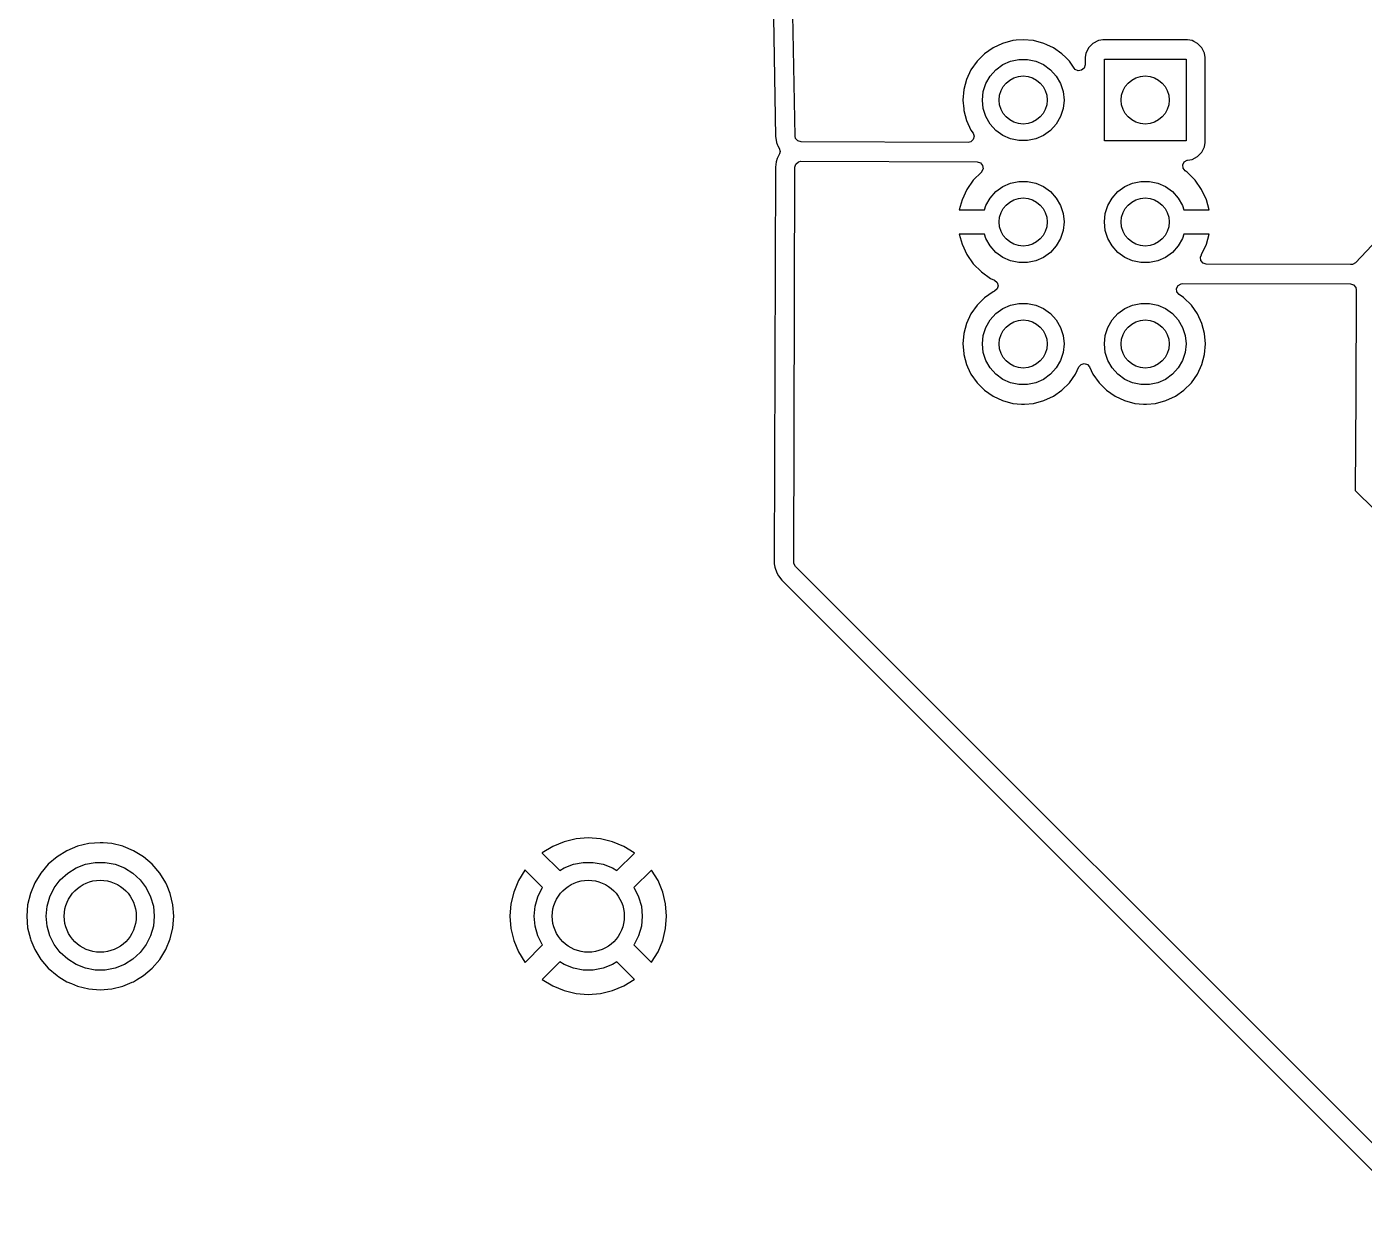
# Model space of a CAD drawing. Extents: x 0.79 to 7.48, y -4.92 to -0.79.
# Drawn here: x 5.247 to 6.343, y -3.867 to -2.887 of the extents above; entities that cross this region are included whole.
import ezdxf

# ---------------------------------------------------------------- set-up
doc = ezdxf.new("R2010")
doc.units = 0
doc.header["$MEASUREMENT"] = 0
doc.layers.add('BLACK', color=7, linetype='CONTINUOUS')

msp = doc.modelspace()

# ---------------------------------------------------------------- linework, layer by layer
at = {"layer": 'BLACK', "linetype": 'CONTINUOUS'}
for p, q in [((5.85763, -2.81518), (5.86069, -2.9765)), ((5.87665, -2.97619), (5.87359, -2.81487)), ((6.03887, -2.90388), (6.03182, -2.90882)), ((6.04655, -2.9003), (6.03887, -2.90388)), ((6.03887, -2.90388), (6.03887, -2.90388)), ((6.04668, -2.90024), (6.04655, -2.9003)), ((6.055, -2.89801), (6.04668, -2.90024)), ((6.04668, -2.90024), (6.04668, -2.90024)), ((6.04668, -2.90024), (6.04668, -2.90024)), ((6.05786, -2.89776), (6.055, -2.89801)), ((6.055, -2.89801), (6.055, -2.89801)), ((6.06358, -2.89726), (6.05786, -2.89776)), ((6.07216, -2.89801), (6.06358, -2.89726)), ((6.06358, -2.89726), (6.06358, -2.89726)), ((6.08049, -2.90024), (6.07216, -2.89801)), ((6.08301, -2.90142), (6.08049, -2.90024)), ((6.08049, -2.90024), (6.08049, -2.90024)), ((6.08049, -2.90024), (6.08049, -2.90024)), ((6.08829, -2.90388), (6.08301, -2.90142)), ((6.09535, -2.90882), (6.08829, -2.90388)), ((6.08829, -2.90388), (6.08829, -2.90388)), ((6.08829, -2.90388), (6.08829, -2.90388)), ((6.1172, -2.90383), (6.11645, -2.90531)), ((6.12073, -2.9003), (6.1172, -2.90383)), ((6.1172, -2.90383), (6.1172, -2.90383)), ((6.1172, -2.90383), (6.1172, -2.90383)), ((6.12518, -2.89803), (6.12073, -2.9003)), ((6.12073, -2.9003), (6.12073, -2.9003)), ((6.12073, -2.9003), (6.12073, -2.9003)), ((6.12073, -2.9003), (6.12073, -2.9003)), ((6.12569, -2.89795), (6.12518, -2.89803)), ((6.12888, -2.89744), (6.12569, -2.89795)), ((6.19829, -2.89744), (6.12888, -2.89744)), ((6.20198, -2.89803), (6.19829, -2.89744)), ((6.20341, -2.89876), (6.20198, -2.89803)), ((6.20643, -2.9003), (6.20341, -2.89876)), ((6.20996, -2.90383), (6.20643, -2.9003)), ((6.20643, -2.9003), (6.20643, -2.9003)), ((6.20643, -2.9003), (6.20643, -2.9003)), ((6.21223, -2.90828), (6.20996, -2.90383)), ((6.20996, -2.90383), (6.20996, -2.90383)), ((6.20996, -2.90383), (6.20996, -2.90383)), ((6.02572, -2.91491), (6.02078, -2.92197)), ((6.03182, -2.90882), (6.02572, -2.91491)), ((6.04685, -2.9177), (6.05324, -2.91485)), ((6.05324, -2.91485), (6.06008, -2.9134)), ((6.06008, -2.9134), (6.06708, -2.9134)), ((6.06708, -2.9134), (6.07392, -2.91485)), ((6.07392, -2.91485), (6.08031, -2.9177)), ((6.0985, -2.91197), (6.09535, -2.90882)), ((6.10144, -2.91491), (6.0985, -2.91197)), ((6.10547, -2.92066), (6.10144, -2.91491)), ((6.11494, -2.90828), (6.11435, -2.91197)), ((6.11435, -2.91197), (6.11435, -2.91786)), ((6.11645, -2.90531), (6.11494, -2.90828)), ((6.13012, -2.98014), (6.13012, -2.91321)), ((6.13012, -2.91321), (6.19705, -2.91321)), ((6.19705, -2.91321), (6.19705, -2.98014)), ((6.21281, -2.91197), (6.21223, -2.90828)), ((6.21281, -2.98138), (6.21281, -2.91197)), ((6.02078, -2.92197), (6.01714, -2.92977)), ((6.02078, -2.92197), (6.02078, -2.92197)), ((6.03301, -2.93307), (6.03651, -2.92701)), ((6.03651, -2.92701), (6.04119, -2.92181)), ((6.04119, -2.92181), (6.04685, -2.9177)), ((6.08031, -2.9177), (6.08597, -2.92181)), ((6.08597, -2.92181), (6.09066, -2.92701)), ((6.09066, -2.92701), (6.09415, -2.93307)), ((6.10627, -2.92155), (6.10547, -2.92066)), ((6.10877, -2.9227), (6.10627, -2.92155)), ((6.1115, -2.9223), (6.10877, -2.9227)), ((6.11358, -2.9205), (6.1115, -2.9223)), ((6.11435, -2.91786), (6.11358, -2.9205)), ((6.01714, -2.92977), (6.01491, -2.9381)), ((6.01714, -2.92977), (6.01714, -2.92977)), ((6.03085, -2.93972), (6.03301, -2.93307)), ((6.09415, -2.93307), (6.09632, -2.93972)), ((6.01491, -2.9381), (6.01416, -2.94668)), ((6.01416, -2.94668), (6.0148, -2.95394)), ((6.01491, -2.9381), (6.01491, -2.9381)), ((6.03012, -2.94668), (6.03085, -2.93972)), ((6.03085, -2.95363), (6.03012, -2.94668)), ((6.09632, -2.93972), (6.09705, -2.94668)), ((6.09705, -2.94668), (6.09632, -2.95363)), ((6.0148, -2.95394), (6.01491, -2.95526)), ((6.01491, -2.95526), (6.01491, -2.95526)), ((6.01491, -2.95526), (6.01714, -2.96358)), ((6.03301, -2.96029), (6.03085, -2.95363)), ((6.09632, -2.95363), (6.09415, -2.96029)), ((6.45502, -2.95385), (6.33589, -3.08002)), ((6.01714, -2.96358), (6.01714, -2.96358)), ((6.01714, -2.96358), (6.01714, -2.96358)), ((6.01714, -2.96358), (6.02078, -2.97139)), ((6.03651, -2.96635), (6.03301, -2.96029)), ((6.04119, -2.97155), (6.03651, -2.96635)), ((6.09066, -2.96635), (6.08597, -2.97155)), ((6.09415, -2.96029), (6.09066, -2.96635)), ((5.86069, -2.9765), (5.86107, -2.97971)), ((5.86107, -2.97971), (5.86107, -2.97971)), ((5.86107, -2.97971), (5.86151, -2.98163)), ((5.86151, -2.98163), (5.86216, -2.98367)), ((5.87708, -2.97811), (5.87665, -2.97619)), ((5.87887, -2.9802), (5.87708, -2.97811)), ((5.88151, -2.98098), (5.87887, -2.9802)), ((6.01845, -2.98147), (5.88151, -2.98098)), ((6.02067, -2.98094), (6.01845, -2.98147)), ((6.02267, -2.97906), (6.02067, -2.98094)), ((6.02078, -2.97139), (6.02246, -2.97379)), ((6.02246, -2.97379), (6.02334, -2.97639)), ((6.02334, -2.97639), (6.02267, -2.97906)), ((6.04685, -2.97566), (6.04119, -2.97155)), ((6.05324, -2.9785), (6.04685, -2.97566)), ((6.06008, -2.97996), (6.05324, -2.9785)), ((6.06708, -2.97996), (6.06008, -2.97996)), ((6.07392, -2.9785), (6.06708, -2.97996)), ((6.08031, -2.97566), (6.07392, -2.9785)), ((6.08597, -2.97155), (6.08031, -2.97566)), ((6.19705, -2.98014), (6.13012, -2.98014)), ((6.21223, -2.98507), (6.2128, -2.9815)), ((6.2128, -2.9815), (6.21281, -2.98138)), ((5.8638, -2.99089), (5.86201, -2.99463)), ((5.86216, -2.98367), (5.86235, -2.98428)), ((5.86235, -2.98428), (5.86235, -2.98428)), ((5.86235, -2.98428), (5.86355, -2.98622)), ((5.86355, -2.98622), (5.86428, -2.98887)), ((5.86428, -2.98887), (5.8638, -2.99089)), ((6.20643, -2.99306), (6.20996, -2.98953)), ((6.20996, -2.98953), (6.21223, -2.98507)), ((6.21223, -2.98507), (6.21223, -2.98507)), ((6.21223, -2.98507), (6.21223, -2.98507)), ((5.86057, -3.00176), (5.85952, -3.32522)), ((5.86123, -2.99727), (5.86057, -3.00176)), ((5.86201, -2.99463), (5.86123, -2.99727)), ((5.86123, -2.99727), (5.86123, -2.99727)), ((5.87548, -3.32557), (5.87653, -3.00181)), ((5.87653, -3.00181), (5.87732, -2.99918)), ((5.87732, -2.99918), (5.8794, -2.99738)), ((5.8794, -2.99738), (5.88143, -2.99695)), ((5.88143, -2.99695), (6.02587, -2.99746)), ((6.02587, -2.99746), (6.0285, -2.99824)), ((6.0285, -2.99824), (6.0303, -3.00033)), ((6.03068, -3.00305), (6.02953, -3.00555)), ((6.0303, -3.00033), (6.03068, -3.00305)), ((6.19432, -2.99983), (6.19556, -2.99738)), ((6.19461, -3.00257), (6.19432, -2.99983)), ((6.19632, -3.00472), (6.19461, -3.00257)), ((6.19556, -2.99738), (6.19794, -2.99598)), ((6.19794, -2.99598), (6.19836, -2.9959)), ((6.19836, -2.9959), (6.20198, -2.99532)), ((6.20198, -2.99532), (6.20643, -2.99306)), ((6.02271, -3.01238), (6.01738, -3.02)), ((6.0293, -3.00579), (6.02271, -3.01238)), ((6.02271, -3.01238), (6.02271, -3.01238)), ((6.02953, -3.00555), (6.0293, -3.00579)), ((6.05324, -3.01485), (6.06008, -3.0134)), ((6.06008, -3.0134), (6.06708, -3.0134)), ((6.06708, -3.0134), (6.07392, -3.01485)), ((6.15324, -3.01485), (6.16008, -3.0134)), ((6.16008, -3.0134), (6.16708, -3.0134)), ((6.16708, -3.0134), (6.17392, -3.01485)), ((6.19788, -3.00581), (6.19632, -3.00472)), ((6.20445, -3.01238), (6.19788, -3.00581)), ((6.20979, -3.02), (6.20445, -3.01238)), ((6.20445, -3.01238), (6.20445, -3.01238)), ((6.01738, -3.02), (6.01345, -3.02843)), ((6.01738, -3.02), (6.01738, -3.02)), ((6.03651, -3.02701), (6.04119, -3.02181)), ((6.04119, -3.02181), (6.04685, -3.0177)), ((6.04685, -3.0177), (6.05324, -3.01485)), ((6.07392, -3.01485), (6.08031, -3.0177)), ((6.08031, -3.0177), (6.08597, -3.02181)), ((6.08597, -3.02181), (6.09066, -3.02701)), ((6.13651, -3.02701), (6.14119, -3.02181)), ((6.14119, -3.02181), (6.14685, -3.0177)), ((6.14685, -3.0177), (6.15324, -3.01485)), ((6.17392, -3.01485), (6.18031, -3.0177)), ((6.18031, -3.0177), (6.18597, -3.02181)), ((6.18597, -3.02181), (6.19066, -3.02701)), ((6.21372, -3.02843), (6.20979, -3.02)), ((6.20979, -3.02), (6.20979, -3.02)), ((6.01345, -3.02843), (6.0112, -3.03683)), ((6.01345, -3.02843), (6.01345, -3.02843)), ((6.03179, -3.03683), (6.03301, -3.03307)), ((6.03301, -3.03307), (6.03651, -3.02701)), ((6.09066, -3.02701), (6.09415, -3.03307)), ((6.09415, -3.03307), (6.09632, -3.03972)), ((6.13085, -3.03972), (6.13301, -3.03307)), ((6.13301, -3.03307), (6.13651, -3.02701)), ((6.19066, -3.02701), (6.19415, -3.03307)), ((6.19415, -3.03307), (6.19538, -3.03683)), ((6.21597, -3.03683), (6.21372, -3.02843)), ((6.21372, -3.02843), (6.21372, -3.02843)), ((6.0112, -3.03683), (6.0112, -3.03683)), ((6.0112, -3.03683), (6.03179, -3.03683)), ((6.09632, -3.03972), (6.09705, -3.04668)), ((6.09705, -3.04668), (6.09632, -3.05363)), ((6.13012, -3.04668), (6.13085, -3.03972)), ((6.13085, -3.05363), (6.13012, -3.04668)), ((6.19538, -3.03683), (6.21597, -3.03683)), ((6.21597, -3.03683), (6.21597, -3.03683)), ((6.03179, -3.05652), (6.0112, -3.05652)), ((6.0112, -3.05652), (6.01345, -3.06492)), ((6.03301, -3.06029), (6.03179, -3.05652)), ((6.09632, -3.05363), (6.09415, -3.06029)), ((6.13301, -3.06029), (6.13085, -3.05363)), ((6.19538, -3.05652), (6.19415, -3.06029)), ((6.21597, -3.05652), (6.19538, -3.05652)), ((6.21372, -3.06492), (6.21597, -3.05652)), ((6.01345, -3.06492), (6.01345, -3.06492)), ((6.01345, -3.06492), (6.01738, -3.07335)), ((6.03651, -3.06635), (6.03301, -3.06029)), ((6.04119, -3.07155), (6.03651, -3.06635)), ((6.09066, -3.06635), (6.08597, -3.07155)), ((6.09415, -3.06029), (6.09066, -3.06635)), ((6.13651, -3.06635), (6.13301, -3.06029)), ((6.14119, -3.07155), (6.13651, -3.06635)), ((6.19066, -3.06635), (6.18597, -3.07155)), ((6.19415, -3.06029), (6.19066, -3.06635)), ((6.20979, -3.07335), (6.21372, -3.06492)), ((6.21372, -3.06492), (6.21372, -3.06492)), ((6.01738, -3.07335), (6.02271, -3.08097)), ((6.04685, -3.07566), (6.04119, -3.07155)), ((6.05324, -3.0785), (6.04685, -3.07566)), ((6.06008, -3.07996), (6.05324, -3.0785)), ((6.06708, -3.07996), (6.06008, -3.07996)), ((6.07392, -3.0785), (6.06708, -3.07996)), ((6.08031, -3.07566), (6.07392, -3.0785)), ((6.08597, -3.07155), (6.08031, -3.07566)), ((6.14685, -3.07566), (6.14119, -3.07155)), ((6.15324, -3.0785), (6.14685, -3.07566)), ((6.16008, -3.07996), (6.15324, -3.0785)), ((6.16708, -3.07996), (6.16008, -3.07996)), ((6.17392, -3.0785), (6.16708, -3.07996)), ((6.18031, -3.07566), (6.17392, -3.0785)), ((6.18597, -3.07155), (6.18031, -3.07566)), ((6.20882, -3.07564), (6.20965, -3.07355)), ((6.20921, -3.07836), (6.20882, -3.07564)), ((6.211, -3.08045), (6.20921, -3.07836)), ((6.20965, -3.07355), (6.20979, -3.07335)), ((6.20979, -3.07335), (6.20979, -3.07335)), ((6.21364, -3.08123), (6.211, -3.08045)), ((6.33589, -3.08002), (6.33351, -3.0814)), ((6.02271, -3.08097), (6.02929, -3.08755)), ((6.02929, -3.08755), (6.03691, -3.09288)), ((6.33181, -3.08152), (6.21364, -3.08123)), ((6.33198, -3.08153), (6.33181, -3.08152)), ((6.33351, -3.0814), (6.33198, -3.08153)), ((6.03691, -3.09288), (6.04019, -3.09441)), ((6.04019, -3.09441), (6.04226, -3.09623)), ((6.04221, -3.10151), (6.04019, -3.10326)), ((6.04301, -3.09888), (6.04221, -3.10151)), ((6.04226, -3.09623), (6.04301, -3.09888)), ((6.18936, -3.10114), (6.1906, -3.09869)), ((6.18964, -3.10388), (6.18936, -3.10114)), ((6.1906, -3.09869), (6.19297, -3.09729)), ((6.19297, -3.09729), (6.19417, -3.09715)), ((6.19417, -3.09715), (6.33177, -3.09748)), ((6.33177, -3.09748), (6.33441, -3.09827)), ((6.33441, -3.09827), (6.33621, -3.10035)), ((6.33664, -3.1024), (6.33611, -3.18948)), ((6.33621, -3.10035), (6.33664, -3.1024)), ((6.03182, -3.10882), (6.02572, -3.11491)), ((6.03887, -3.10388), (6.03182, -3.10882)), ((6.04019, -3.10326), (6.03887, -3.10388)), ((6.03887, -3.10388), (6.03887, -3.10388)), ((6.05324, -3.11485), (6.06008, -3.1134)), ((6.06008, -3.1134), (6.06708, -3.1134)), ((6.06708, -3.1134), (6.07392, -3.11485)), ((6.15324, -3.11485), (6.16008, -3.1134)), ((6.16008, -3.1134), (6.16708, -3.1134)), ((6.16708, -3.1134), (6.17392, -3.11485)), ((6.19136, -3.10603), (6.18964, -3.10388)), ((6.19488, -3.10849), (6.19136, -3.10603)), ((6.19535, -3.10882), (6.19488, -3.10849)), ((6.20144, -3.11491), (6.19535, -3.10882)), ((6.02078, -3.12197), (6.01714, -3.12977)), ((6.02572, -3.11491), (6.02078, -3.12197)), ((6.02078, -3.12197), (6.02078, -3.12197)), ((6.03651, -3.12701), (6.04119, -3.12181)), ((6.04119, -3.12181), (6.04685, -3.1177)), ((6.04685, -3.1177), (6.05324, -3.11485)), ((6.07392, -3.11485), (6.08031, -3.1177)), ((6.08031, -3.1177), (6.08597, -3.12181)), ((6.08597, -3.12181), (6.09066, -3.12701)), ((6.13651, -3.12701), (6.14119, -3.12181)), ((6.14119, -3.12181), (6.14685, -3.1177)), ((6.14685, -3.1177), (6.15324, -3.11485)), ((6.17392, -3.11485), (6.18031, -3.1177)), ((6.18031, -3.1177), (6.18597, -3.12181)), ((6.18597, -3.12181), (6.19066, -3.12701)), ((6.20638, -3.12197), (6.20144, -3.11491)), ((6.20144, -3.11491), (6.20144, -3.11491)), ((6.21002, -3.12977), (6.20638, -3.12197)), ((6.20638, -3.12197), (6.20638, -3.12197)), ((6.20638, -3.12197), (6.20638, -3.12197)), ((6.01714, -3.12977), (6.01491, -3.1381)), ((6.01714, -3.12977), (6.01714, -3.12977)), ((6.03085, -3.13972), (6.03301, -3.13307)), ((6.03301, -3.13307), (6.03651, -3.12701)), ((6.09066, -3.12701), (6.09415, -3.13307)), ((6.09415, -3.13307), (6.09632, -3.13972)), ((6.13085, -3.13972), (6.13301, -3.13307)), ((6.13301, -3.13307), (6.13651, -3.12701)), ((6.19066, -3.12701), (6.19415, -3.13307)), ((6.19415, -3.13307), (6.19632, -3.13972)), ((6.21225, -3.1381), (6.21002, -3.12977)), ((6.01491, -3.1381), (6.01416, -3.14668)), ((6.01491, -3.1381), (6.01491, -3.1381)), ((6.03012, -3.14668), (6.03085, -3.13972)), ((6.09632, -3.13972), (6.09705, -3.14668)), ((6.13012, -3.14668), (6.13085, -3.13972)), ((6.19632, -3.13972), (6.19705, -3.14668)), ((6.213, -3.14668), (6.21225, -3.1381)), ((6.01416, -3.14668), (6.01485, -3.15454)), ((6.01485, -3.15454), (6.01491, -3.15526)), ((6.01491, -3.15526), (6.01491, -3.15526)), ((6.01491, -3.15526), (6.01714, -3.16358)), ((6.03085, -3.15363), (6.03012, -3.14668)), ((6.03301, -3.16029), (6.03085, -3.15363)), ((6.09632, -3.15363), (6.09415, -3.16029)), ((6.09705, -3.14668), (6.09632, -3.15363)), ((6.13085, -3.15363), (6.13012, -3.14668)), ((6.13301, -3.16029), (6.13085, -3.15363)), ((6.19632, -3.15363), (6.19415, -3.16029)), ((6.19705, -3.14668), (6.19632, -3.15363)), ((6.21002, -3.16358), (6.21225, -3.15526)), ((6.21225, -3.15526), (6.213, -3.14668)), ((6.01714, -3.16358), (6.01714, -3.16358)), ((6.01714, -3.16358), (6.01714, -3.16358)), ((6.01714, -3.16358), (6.01798, -3.16537)), ((6.01798, -3.16537), (6.02078, -3.17139)), ((6.03651, -3.16635), (6.03301, -3.16029)), ((6.04119, -3.17155), (6.03651, -3.16635)), ((6.09066, -3.16635), (6.08597, -3.17155)), ((6.09415, -3.16029), (6.09066, -3.16635)), ((6.10638, -3.17139), (6.10916, -3.16543)), ((6.10916, -3.16543), (6.11098, -3.16337)), ((6.11098, -3.16337), (6.11362, -3.16262)), ((6.11362, -3.16262), (6.11625, -3.16341)), ((6.11625, -3.16341), (6.11801, -3.16543)), ((6.11801, -3.16543), (6.12078, -3.17139)), ((6.13651, -3.16635), (6.13301, -3.16029)), ((6.14119, -3.17155), (6.13651, -3.16635)), ((6.19066, -3.16635), (6.18597, -3.17155)), ((6.19415, -3.16029), (6.19066, -3.16635)), ((6.20638, -3.17139), (6.21002, -3.16358)), ((6.02078, -3.17139), (6.02078, -3.17139)), ((6.02078, -3.17139), (6.02572, -3.17844)), ((6.02572, -3.17844), (6.03182, -3.18454)), ((6.04685, -3.17566), (6.04119, -3.17155)), ((6.05324, -3.1785), (6.04685, -3.17566)), ((6.06008, -3.17996), (6.05324, -3.1785)), ((6.07392, -3.1785), (6.06708, -3.17996)), ((6.08031, -3.17566), (6.07392, -3.1785)), ((6.08597, -3.17155), (6.08031, -3.17566)), ((6.09535, -3.18454), (6.10144, -3.17844)), ((6.10144, -3.17844), (6.10638, -3.17139)), ((6.12078, -3.17139), (6.12572, -3.17844)), ((6.12572, -3.17844), (6.13182, -3.18454)), ((6.14685, -3.17566), (6.14119, -3.17155)), ((6.15324, -3.1785), (6.14685, -3.17566)), ((6.16008, -3.17996), (6.15324, -3.1785)), ((6.17392, -3.1785), (6.16708, -3.17996)), ((6.18031, -3.17566), (6.17392, -3.1785)), ((6.18597, -3.17155), (6.18031, -3.17566)), ((6.19535, -3.18454), (6.20144, -3.17844)), ((6.20144, -3.17844), (6.20638, -3.17139)), ((6.03182, -3.18454), (6.03887, -3.18948)), ((6.03887, -3.18948), (6.04668, -3.19312)), ((6.06708, -3.17996), (6.06008, -3.17996)), ((6.08049, -3.19312), (6.08829, -3.18948)), ((6.08829, -3.18948), (6.09535, -3.18454)), ((6.13182, -3.18454), (6.13887, -3.18948)), ((6.13887, -3.18948), (6.14668, -3.19312)), ((6.16708, -3.17996), (6.16008, -3.17996)), ((6.18049, -3.19312), (6.18829, -3.18948)), ((6.18829, -3.18948), (6.19535, -3.18454)), ((6.33611, -3.18948), (6.33563, -3.26665)), ((6.04668, -3.19312), (6.055, -3.19535)), ((6.055, -3.19535), (6.0622, -3.19598)), ((6.0622, -3.19598), (6.06358, -3.1961)), ((6.06358, -3.1961), (6.0647, -3.196)), ((6.06358, -3.1961), (6.06358, -3.1961)), ((6.06358, -3.1961), (6.06358, -3.1961)), ((6.0647, -3.196), (6.07216, -3.19535)), ((6.07216, -3.19535), (6.08049, -3.19312)), ((6.14668, -3.19312), (6.155, -3.19535)), ((6.155, -3.19535), (6.1622, -3.19598)), ((6.1622, -3.19598), (6.16358, -3.1961)), ((6.16358, -3.1961), (6.1647, -3.196)), ((6.16358, -3.1961), (6.16358, -3.1961)), ((6.16358, -3.1961), (6.16358, -3.1961)), ((6.1647, -3.196), (6.17216, -3.19535)), ((6.17216, -3.19535), (6.18049, -3.19312)), ((6.33563, -3.26665), (6.33563, -3.26665)), ((6.33563, -3.26665), (6.45304, -3.38273)), ((5.85952, -3.32522), (5.85951, -3.32595)), ((5.85951, -3.32595), (5.85956, -3.32682)), ((5.85956, -3.32682), (5.85972, -3.3283)), ((5.85972, -3.3283), (5.8599, -3.32957)), ((5.8599, -3.32957), (5.86158, -3.33427)), ((5.87559, -3.32662), (5.87548, -3.32557)), ((5.87691, -3.32904), (5.87559, -3.32662)), ((6.41248, -3.86461), (5.87691, -3.32904)), ((5.86158, -3.33427), (5.86158, -3.33427)), ((5.86158, -3.33427), (5.86158, -3.33427)), ((5.86158, -3.33427), (5.8629, -3.33669)), ((5.8629, -3.33669), (5.8629, -3.33669)), ((5.8629, -3.33669), (5.86562, -3.34032)), ((5.86562, -3.34032), (5.86562, -3.34033)), ((5.86562, -3.34033), (6.40149, -3.87619)), ((5.70709, -3.55157), (5.69705, -3.55236)), ((5.71713, -3.55236), (5.70709, -3.55157)), ((5.27974, -3.56207), (5.27168, -3.56701)), ((5.28847, -3.55845), (5.27974, -3.56207)), ((5.29766, -3.55625), (5.28847, -3.55845)), ((5.28847, -3.55845), (5.28847, -3.55845)), ((5.30709, -3.5555), (5.29766, -3.55625)), ((5.30944, -3.55569), (5.30709, -3.5555)), ((5.30709, -3.5555), (5.30709, -3.5555)), ((5.31651, -3.55625), (5.30944, -3.55569)), ((5.3257, -3.55845), (5.31651, -3.55625)), ((5.32624, -3.55867), (5.3257, -3.55845)), ((5.3257, -3.55845), (5.3257, -3.55845)), ((5.3257, -3.55845), (5.3257, -3.55845)), ((5.33444, -3.56207), (5.32624, -3.55867)), ((5.3425, -3.56701), (5.33444, -3.56207)), ((5.67795, -3.55857), (5.66937, -3.56383)), ((5.68726, -3.55471), (5.67795, -3.55857)), ((5.67795, -3.55857), (5.67795, -3.55857)), ((5.69705, -3.55236), (5.68726, -3.55471)), ((5.72692, -3.55471), (5.71713, -3.55236)), ((5.71713, -3.55236), (5.71713, -3.55236)), ((5.73622, -3.55857), (5.72692, -3.55471)), ((5.74481, -3.56383), (5.73622, -3.55857)), ((5.73622, -3.55857), (5.73622, -3.55857)), ((5.26449, -3.57315), (5.25835, -3.58034)), ((5.27168, -3.56701), (5.26449, -3.57315)), ((5.28734, -3.5761), (5.29497, -3.57315)), ((5.29497, -3.57315), (5.303, -3.57165)), ((5.303, -3.57165), (5.31117, -3.57165)), ((5.31117, -3.57165), (5.31921, -3.57315)), ((5.31921, -3.57315), (5.32683, -3.5761)), ((5.34969, -3.57315), (5.3425, -3.56701)), ((5.3425, -3.56701), (5.3425, -3.56701)), ((5.35583, -3.58034), (5.34969, -3.57315)), ((5.66937, -3.56383), (5.66922, -3.56396)), ((5.66922, -3.56396), (5.68365, -3.57839)), ((5.68734, -3.5761), (5.69497, -3.57315)), ((5.69497, -3.57315), (5.703, -3.57165)), ((5.703, -3.57165), (5.71117, -3.57165)), ((5.71117, -3.57165), (5.71921, -3.57315)), ((5.71921, -3.57315), (5.72683, -3.5761)), ((5.73053, -3.57839), (5.74496, -3.56396)), ((5.74496, -3.56396), (5.74481, -3.56383)), ((5.74481, -3.56383), (5.74481, -3.56383)), ((5.74496, -3.56396), (5.74496, -3.56396)), ((5.25835, -3.58034), (5.25341, -3.5884)), ((5.27435, -3.58591), (5.2804, -3.5804)), ((5.2804, -3.5804), (5.28734, -3.5761)), ((5.32683, -3.5761), (5.33378, -3.5804)), ((5.33378, -3.5804), (5.33982, -3.58591)), ((5.36077, -3.5884), (5.35583, -3.58034)), ((5.35583, -3.58034), (5.35583, -3.58034)), ((5.65517, -3.57803), (5.64991, -3.58661)), ((5.6553, -3.57788), (5.65517, -3.57803)), ((5.66961, -3.59219), (5.6553, -3.57788)), ((5.68365, -3.57839), (5.68734, -3.5761)), ((5.72683, -3.5761), (5.73053, -3.57839)), ((5.75888, -3.57788), (5.74456, -3.59219)), ((5.759, -3.57803), (5.75888, -3.57788)), ((5.75888, -3.57788), (5.75888, -3.57788)), ((5.76427, -3.58661), (5.759, -3.57803)), ((5.759, -3.57803), (5.759, -3.57803)), ((5.25341, -3.5884), (5.24979, -3.59713)), ((5.26579, -3.59975), (5.26943, -3.59243)), ((5.26943, -3.59243), (5.27435, -3.58591)), ((5.33982, -3.58591), (5.34474, -3.59243)), ((5.34474, -3.59243), (5.34839, -3.59975)), ((5.36181, -3.59091), (5.36077, -3.5884)), ((5.36438, -3.59713), (5.36181, -3.59091)), ((5.64991, -3.58661), (5.64605, -3.59592)), ((5.64991, -3.58661), (5.64991, -3.58661)), ((5.66579, -3.59975), (5.66943, -3.59243)), ((5.66943, -3.59243), (5.66961, -3.59219)), ((5.74456, -3.59219), (5.74474, -3.59243)), ((5.74474, -3.59243), (5.74839, -3.59975)), ((5.76812, -3.59592), (5.76427, -3.58661)), ((5.76427, -3.58661), (5.76427, -3.58661)), ((5.24758, -3.60632), (5.24684, -3.61575)), ((5.24979, -3.59713), (5.24758, -3.60632)), ((5.24979, -3.59713), (5.24979, -3.59713)), ((5.26355, -3.60761), (5.26579, -3.59975)), ((5.34839, -3.59975), (5.35062, -3.60761)), ((5.36659, -3.60632), (5.36438, -3.59713)), ((5.36733, -3.61575), (5.36659, -3.60632)), ((5.6437, -3.60571), (5.64291, -3.61575)), ((5.64605, -3.59592), (5.6437, -3.60571)), ((5.66355, -3.60761), (5.66579, -3.59975)), ((5.74839, -3.59975), (5.75062, -3.60761)), ((5.77047, -3.60571), (5.76812, -3.59592)), ((5.77126, -3.61575), (5.77047, -3.60571)), ((5.24684, -3.61575), (5.24758, -3.62517)), ((5.2628, -3.61575), (5.26355, -3.60761)), ((5.26355, -3.62389), (5.2628, -3.61575)), ((5.35062, -3.60761), (5.35138, -3.61575)), ((5.35138, -3.61575), (5.35062, -3.62389)), ((5.36659, -3.62517), (5.36733, -3.61575)), ((5.64291, -3.61575), (5.6437, -3.62579)), ((5.6628, -3.61575), (5.66355, -3.60761)), ((5.66355, -3.62389), (5.6628, -3.61575)), ((5.75062, -3.60761), (5.75138, -3.61575)), ((5.75138, -3.61575), (5.75062, -3.62389)), ((5.77047, -3.62579), (5.77126, -3.61575)), ((5.24758, -3.62517), (5.24979, -3.63436)), ((5.26579, -3.63175), (5.26355, -3.62389)), ((5.35062, -3.62389), (5.34839, -3.63175)), ((5.36438, -3.63436), (5.36659, -3.62517)), ((5.6437, -3.62579), (5.64605, -3.63558)), ((5.66579, -3.63175), (5.66355, -3.62389)), ((5.75062, -3.62389), (5.74839, -3.63175)), ((5.76812, -3.63558), (5.77047, -3.62579)), ((5.24979, -3.63436), (5.24979, -3.63436)), ((5.24979, -3.63436), (5.24979, -3.63436)), ((5.24979, -3.63436), (5.25025, -3.63548)), ((5.25025, -3.63548), (5.25341, -3.6431)), ((5.26943, -3.63906), (5.26579, -3.63175)), ((5.27435, -3.64559), (5.26943, -3.63906)), ((5.34474, -3.63906), (5.33982, -3.64559)), ((5.34839, -3.63175), (5.34474, -3.63906)), ((5.36077, -3.6431), (5.36438, -3.63436)), ((5.64605, -3.63558), (5.64991, -3.64488)), ((5.6553, -3.65362), (5.66961, -3.6393)), ((5.66943, -3.63906), (5.66579, -3.63175)), ((5.66961, -3.6393), (5.66943, -3.63906)), ((5.74474, -3.63906), (5.74456, -3.6393)), ((5.74456, -3.6393), (5.75888, -3.65362)), ((5.74839, -3.63175), (5.74474, -3.63906)), ((5.76427, -3.64488), (5.76812, -3.63558)), ((5.25341, -3.6431), (5.25835, -3.65116)), ((5.2804, -3.65109), (5.27435, -3.64559)), ((5.33982, -3.64559), (5.33378, -3.65109)), ((5.35583, -3.65116), (5.36077, -3.6431)), ((5.64991, -3.64488), (5.64991, -3.64488)), ((5.64991, -3.64488), (5.65517, -3.65347)), ((5.759, -3.65347), (5.76427, -3.64488)), ((5.76427, -3.64488), (5.76427, -3.64488)), ((5.25835, -3.65116), (5.25835, -3.65116)), ((5.25835, -3.65116), (5.26449, -3.65835)), ((5.26449, -3.65835), (5.27168, -3.66449)), ((5.28734, -3.6554), (5.2804, -3.65109)), ((5.29497, -3.65835), (5.28734, -3.6554)), ((5.303, -3.65985), (5.29497, -3.65835)), ((5.31117, -3.65985), (5.303, -3.65985)), ((5.31921, -3.65835), (5.31117, -3.65985)), ((5.32683, -3.6554), (5.31921, -3.65835)), ((5.33378, -3.65109), (5.32683, -3.6554)), ((5.3425, -3.66449), (5.34969, -3.65835)), ((5.34969, -3.65835), (5.35583, -3.65116)), ((5.65517, -3.65347), (5.65517, -3.65347)), ((5.65517, -3.65347), (5.6553, -3.65362)), ((5.6553, -3.65362), (5.6553, -3.65362)), ((5.68365, -3.65311), (5.66922, -3.66754)), ((5.68734, -3.6554), (5.68365, -3.65311)), ((5.69497, -3.65835), (5.68734, -3.6554)), ((5.703, -3.65985), (5.69497, -3.65835)), ((5.71117, -3.65985), (5.703, -3.65985)), ((5.71921, -3.65835), (5.71117, -3.65985)), ((5.72683, -3.6554), (5.71921, -3.65835)), ((5.73053, -3.65311), (5.72683, -3.6554)), ((5.74496, -3.66754), (5.73053, -3.65311)), ((5.75888, -3.65362), (5.759, -3.65347)), ((5.27168, -3.66449), (5.2731, -3.66536)), ((5.2731, -3.66536), (5.27974, -3.66943)), ((5.27974, -3.66943), (5.28355, -3.671)), ((5.28355, -3.671), (5.28847, -3.67304)), ((5.3257, -3.67304), (5.33332, -3.66989)), ((5.33332, -3.66989), (5.33444, -3.66943)), ((5.33444, -3.66943), (5.33679, -3.66799)), ((5.33679, -3.66799), (5.3425, -3.66449)), ((5.66922, -3.66754), (5.66922, -3.66754)), ((5.66922, -3.66754), (5.66937, -3.66767)), ((5.66937, -3.66767), (5.66937, -3.66767)), ((5.66937, -3.66767), (5.67795, -3.67293)), ((5.73622, -3.67293), (5.74481, -3.66767)), ((5.74481, -3.66767), (5.74496, -3.66754)), ((5.28847, -3.67304), (5.29766, -3.67525)), ((5.29766, -3.67525), (5.30709, -3.67599)), ((5.30709, -3.67599), (5.31651, -3.67525)), ((5.31651, -3.67525), (5.3257, -3.67304)), ((5.67795, -3.67293), (5.67795, -3.67293)), ((5.67795, -3.67293), (5.68726, -3.67678)), ((5.68726, -3.67678), (5.69705, -3.67913)), ((5.69705, -3.67913), (5.69705, -3.67913)), ((5.69705, -3.67913), (5.70709, -3.67992)), ((5.70709, -3.67992), (5.71713, -3.67913)), ((5.71713, -3.67913), (5.72692, -3.67678)), ((5.72692, -3.67678), (5.73622, -3.67293)), ((5.73622, -3.67293), (5.73622, -3.67293))]:
    msp.add_line(p, q, dxfattribs=at)
at = {"layer": 'BLACK'}
for centre, radius in [((6.06358, -2.94668), 0.019685), ((6.16358, -2.94668), 0.019685), ((6.06358, -3.04668), 0.019685), ((6.16358, -3.04668), 0.019685), ((6.06358, -3.14668), 0.019685), ((6.16358, -3.14668), 0.019685), ((5.30709, -3.61575), 0.029528), ((5.70709, -3.61575), 0.029528)]:
    msp.add_circle(centre, radius, dxfattribs=at)

doc.saveas('drawing.dxf')
